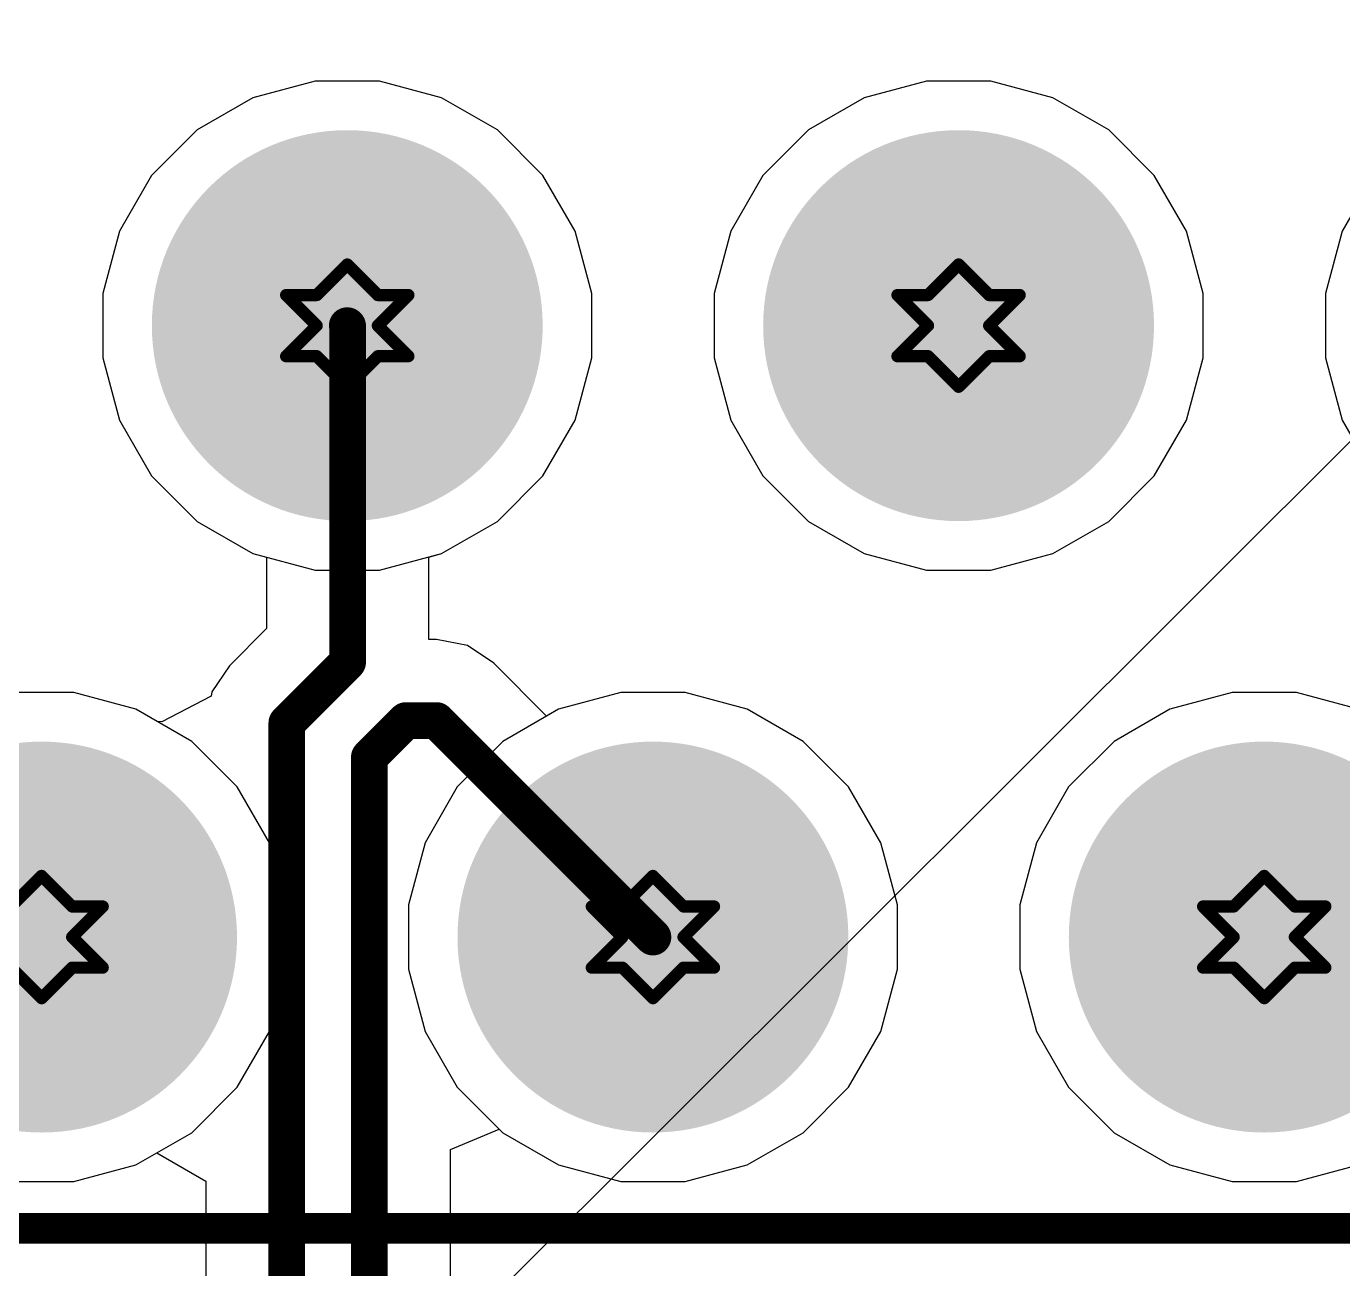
# Model space of a CAD drawing. Header units: inches. Extents: x -11 to 5428, y 0 to 5423.
# Drawn here: x 84.06 to 89.53, y 92.04 to 97.2 of the extents above; entities that cross this region are included whole.
import ezdxf

# ---------------------------------------------------------------- set-up
doc = ezdxf.new("R2010")
doc.units = ezdxf.units.IN
for name, color, linetype in [('Bottom Layer', 5, 'Continuous'), ('Bottom Solder', 6, 'Continuous'), ('Drill Drawing', 1, 'Continuous'), ('GND', 16, 'Continuous'), ('Multi-Layer', 9, 'Continuous'), ('Pad Holes', 156, 'Continuous'), ('PWR', 76, 'Continuous'), ('Top Layer', 1, 'Continuous'), ('Top Overlay', 2, 'Continuous'), ('Top Solder', 216, 'Continuous')]:
    doc.layers.add(name, color=color, linetype=linetype)

# ---------------------------------------------------------------- blocks, each defined once
blk = doc.blocks.new('X14CBIWB1DY1027_210')
at = {"layer": 'Bottom Layer'}
h = blk.add_hatch(color=5, dxfattribs=at)
edge = h.paths.add_edge_path()
edge.add_arc((-10.16, 4.445), 0.762, 0, 360)
h = blk.add_hatch(color=5, dxfattribs=at)
edge = h.paths.add_edge_path()
edge.add_arc((-7.62, 4.445), 0.762, 0, 360)
h = blk.add_hatch(color=5, dxfattribs=at)
edge = h.paths.add_edge_path()
edge.add_arc((-5.08, 4.445), 0.762, 0, 360)
h = blk.add_hatch(color=5, dxfattribs=at)
edge = h.paths.add_edge_path()
edge.add_arc((-8.89, 1.905), 0.762, 0, 360)
h = blk.add_hatch(color=5, dxfattribs=at)
edge = h.paths.add_edge_path()
edge.add_arc((-6.35, 1.905), 0.762, 0, 360)
at = {"layer": 'Bottom Solder'}
h = blk.add_hatch(color=6, dxfattribs=at)
edge = h.paths.add_edge_path()
edge.add_arc((-10.16, 4.445), 0.812, 0, 360)
h = blk.add_hatch(color=6, dxfattribs=at)
edge = h.paths.add_edge_path()
edge.add_arc((-7.62, 4.445), 0.812, 0, 360)
h = blk.add_hatch(color=6, dxfattribs=at)
edge = h.paths.add_edge_path()
edge.add_arc((-5.08, 4.445), 0.812, 0, 360)
h = blk.add_hatch(color=6, dxfattribs=at)
edge = h.paths.add_edge_path()
edge.add_arc((-8.89, 1.905), 0.812, 0, 360)
h = blk.add_hatch(color=6, dxfattribs=at)
edge = h.paths.add_edge_path()
edge.add_arc((-6.35, 1.905), 0.812, 0, 360)
at = {"layer": 'GND'}
h = blk.add_hatch(color=16, dxfattribs=at)
edge = h.paths.add_edge_path()
edge.add_arc((-10.16, 4.445), 0.762, 0, 360)
h = blk.add_hatch(color=16, dxfattribs=at)
edge = h.paths.add_edge_path()
edge.add_arc((-7.62, 4.445), 0.762, 0, 360)
h = blk.add_hatch(color=16, dxfattribs=at)
edge = h.paths.add_edge_path()
edge.add_arc((-5.08, 4.445), 0.762, 0, 360)
h = blk.add_hatch(color=16, dxfattribs=at)
edge = h.paths.add_edge_path()
edge.add_arc((-8.89, 1.905), 0.762, 0, 360)
h = blk.add_hatch(color=16, dxfattribs=at)
edge = h.paths.add_edge_path()
edge.add_arc((-6.35, 1.905), 0.762, 0, 360)
at = {"layer": 'Multi-Layer'}
h = blk.add_hatch(color=9, dxfattribs=at)
edge = h.paths.add_edge_path()
edge.add_arc((-10.16, 4.445), 0.762, 0, 360)
h = blk.add_hatch(color=9, dxfattribs=at)
edge = h.paths.add_edge_path()
edge.add_arc((-7.62, 4.445), 0.762, 0, 360)
h = blk.add_hatch(color=9, dxfattribs=at)
edge = h.paths.add_edge_path()
edge.add_arc((-5.08, 4.445), 0.762, 0, 360)
h = blk.add_hatch(color=9, dxfattribs=at)
edge = h.paths.add_edge_path()
edge.add_arc((-8.89, 1.905), 0.762, 0, 360)
h = blk.add_hatch(color=9, dxfattribs=at)
edge = h.paths.add_edge_path()
edge.add_arc((-6.35, 1.905), 0.762, 0, 360)
at = {"layer": 'Pad Holes'}
h = blk.add_hatch(color=7, dxfattribs=at)
edge = h.paths.add_edge_path()
edge.add_arc((-10.16, 4.445), 0.475, 0, 360)
h = blk.add_hatch(color=7, dxfattribs=at)
edge = h.paths.add_edge_path()
edge.add_arc((-7.62, 4.445), 0.475, 0, 360)
h = blk.add_hatch(color=7, dxfattribs=at)
edge = h.paths.add_edge_path()
edge.add_arc((-5.08, 4.445), 0.475, 0, 360)
h = blk.add_hatch(color=7, dxfattribs=at)
edge = h.paths.add_edge_path()
edge.add_arc((-8.89, 1.905), 0.475, 0, 360)
h = blk.add_hatch(color=7, dxfattribs=at)
edge = h.paths.add_edge_path()
edge.add_arc((-6.35, 1.905), 0.475, 0, 360)
at = {"layer": 'PWR'}
h = blk.add_hatch(color=76, dxfattribs=at)
edge = h.paths.add_edge_path()
edge.add_arc((-10.16, 4.445), 0.762, 0, 360)
h = blk.add_hatch(color=76, dxfattribs=at)
edge = h.paths.add_edge_path()
edge.add_arc((-7.62, 4.445), 0.762, 0, 360)
h = blk.add_hatch(color=76, dxfattribs=at)
edge = h.paths.add_edge_path()
edge.add_arc((-5.08, 4.445), 0.762, 0, 360)
h = blk.add_hatch(color=76, dxfattribs=at)
edge = h.paths.add_edge_path()
edge.add_arc((-8.89, 1.905), 0.762, 0, 360)
h = blk.add_hatch(color=76, dxfattribs=at)
edge = h.paths.add_edge_path()
edge.add_arc((-6.35, 1.905), 0.762, 0, 360)
at = {"layer": 'Top Layer'}
h = blk.add_hatch(color=1, dxfattribs=at)
edge = h.paths.add_edge_path()
edge.add_arc((-10.16, 4.445), 0.762, 0, 360)
h = blk.add_hatch(color=1, dxfattribs=at)
edge = h.paths.add_edge_path()
edge.add_arc((-7.62, 4.445), 0.762, 0, 360)
h = blk.add_hatch(color=1, dxfattribs=at)
edge = h.paths.add_edge_path()
edge.add_arc((-5.08, 4.445), 0.762, 0, 360)
h = blk.add_hatch(color=1, dxfattribs=at)
edge = h.paths.add_edge_path()
edge.add_arc((-8.89, 1.905), 0.762, 0, 360)
h = blk.add_hatch(color=1, dxfattribs=at)
edge = h.paths.add_edge_path()
edge.add_arc((-6.35, 1.905), 0.762, 0, 360)
at = {"layer": 'Top Solder'}
h = blk.add_hatch(color=216, dxfattribs=at)
edge = h.paths.add_edge_path()
edge.add_arc((-10.16, 4.445), 0.812, 0, 360)
h = blk.add_hatch(color=216, dxfattribs=at)
edge = h.paths.add_edge_path()
edge.add_arc((-7.62, 4.445), 0.812, 0, 360)
h = blk.add_hatch(color=216, dxfattribs=at)
edge = h.paths.add_edge_path()
edge.add_arc((-5.08, 4.445), 0.812, 0, 360)
h = blk.add_hatch(color=216, dxfattribs=at)
edge = h.paths.add_edge_path()
edge.add_arc((-8.89, 1.905), 0.812, 0, 360)
h = blk.add_hatch(color=216, dxfattribs=at)
edge = h.paths.add_edge_path()
edge.add_arc((-6.35, 1.905), 0.812, 0, 360)
at = {"layer": 'Top Overlay'}
blk.add_lwpolyline([(29.25, 5.655, 0.127, 0.127, 0), (-29.25, 5.655, 0.127, 0.127, 0)], format="xyseb", dxfattribs=at)

msp = doc.modelspace()

# ---------------------------------------------------------------- linework, layer by layer
at = {"layer": 'Bottom Layer'}
for p, q in [((85.2614, 96.9753), (85.003, 96.906)), ((85.5289, 96.9753), (85.2614, 96.9753)), ((85.7873, 96.906), (85.5289, 96.9753)), ((87.8014, 96.9753), (87.543, 96.906)), ((88.0689, 96.9753), (87.8014, 96.9753)), ((88.3273, 96.906), (88.0689, 96.9753)), ((85.003, 96.906), (84.7713, 96.7723)), ((86.019, 96.7723), (85.7873, 96.906)), ((87.543, 96.906), (87.3113, 96.7723)), ((88.559, 96.7723), (88.3273, 96.906)), ((84.7713, 96.7723), (84.5821, 96.5831)), ((86.2081, 96.5831), (86.019, 96.7723)), ((87.3113, 96.7723), (87.1221, 96.5831)), ((88.7481, 96.5831), (88.559, 96.7723)), ((84.5821, 96.5831), (84.4484, 96.3514)), ((86.3419, 96.3514), (86.2081, 96.5831)), ((87.1221, 96.5831), (86.9884, 96.3514)), ((88.8819, 96.3514), (88.7481, 96.5831)), ((89.6621, 96.5831), (89.5284, 96.3514)), ((84.4484, 96.3514), (84.3791, 96.093)), ((86.4111, 96.093), (86.3419, 96.3514)), ((86.9884, 96.3514), (86.9191, 96.093)), ((88.9511, 96.093), (88.8819, 96.3514)), ((89.5284, 96.3514), (89.4591, 96.093)), ((84.3791, 96.093), (84.3791, 95.8255)), ((86.4111, 95.8255), (86.4111, 96.093)), ((86.9191, 96.093), (86.9191, 95.8255)), ((88.9511, 95.8255), (88.9511, 96.093)), ((89.4591, 96.093), (89.4591, 95.8255)), ((84.3791, 95.8255), (84.4484, 95.5671)), ((86.3419, 95.5671), (86.4111, 95.8255)), ((86.9191, 95.8255), (86.9884, 95.5671)), ((88.8819, 95.5671), (88.9511, 95.8255)), ((89.4591, 95.8255), (89.5284, 95.5671)), ((84.4484, 95.5671), (84.5821, 95.3354)), ((86.2081, 95.3354), (86.3419, 95.5671)), ((86.9884, 95.5671), (87.1221, 95.3354)), ((88.7481, 95.3354), (88.8819, 95.5671)), ((89.5284, 95.5671), (89.6621, 95.3354)), ((84.5821, 95.3354), (84.7713, 95.1463)), ((86.019, 95.1463), (86.2081, 95.3354)), ((87.1221, 95.3354), (87.3113, 95.1463)), ((88.559, 95.1463), (88.7481, 95.3354)), ((84.7713, 95.1463), (85.003, 95.0125)), ((85.7873, 95.0125), (86.019, 95.1463)), ((87.3113, 95.1463), (87.543, 95.0125)), ((88.3273, 95.0125), (88.559, 95.1463)), ((85.003, 95.0125), (85.2614, 94.9433)), ((85.5289, 94.9433), (85.7873, 95.0125)), ((87.543, 95.0125), (87.8014, 94.9433)), ((88.0689, 94.9433), (88.3273, 95.0125)), ((85.2614, 94.9433), (85.5289, 94.9433)), ((87.8014, 94.9433), (88.0689, 94.9433)), ((84.2589, 94.4353), (83.9914, 94.4353)), ((84.5173, 94.366), (84.2589, 94.4353)), ((86.5314, 94.4353), (86.273, 94.366)), ((86.7989, 94.4353), (86.5314, 94.4353)), ((87.0573, 94.366), (86.7989, 94.4353)), ((89.0714, 94.4353), (88.813, 94.366)), ((89.3389, 94.4353), (89.0714, 94.4353)), ((89.5973, 94.366), (89.3389, 94.4353)), ((84.749, 94.2323), (84.5173, 94.366)), ((86.273, 94.366), (86.0413, 94.2323)), ((87.289, 94.2323), (87.0573, 94.366)), ((88.813, 94.366), (88.5813, 94.2323)), ((84.9381, 94.0431), (84.749, 94.2323)), ((86.0413, 94.2323), (85.8521, 94.0431)), ((87.4781, 94.0431), (87.289, 94.2323)), ((88.5813, 94.2323), (88.3921, 94.0431)), ((85.0719, 93.8114), (84.9381, 94.0431)), ((85.8521, 94.0431), (85.7184, 93.8114)), ((87.6119, 93.8114), (87.4781, 94.0431)), ((88.3921, 94.0431), (88.2584, 93.8114)), ((85.1411, 93.553), (85.0719, 93.8114)), ((85.7184, 93.8114), (85.6491, 93.553)), ((87.6811, 93.553), (87.6119, 93.8114)), ((88.2584, 93.8114), (88.1891, 93.553)), ((85.1411, 93.2855), (85.1411, 93.553)), ((85.6491, 93.553), (85.6491, 93.2855)), ((87.6811, 93.2855), (87.6811, 93.553)), ((88.1891, 93.553), (88.1891, 93.2855)), ((85.0719, 93.0271), (85.1411, 93.2855)), ((85.6491, 93.2855), (85.7184, 93.0271)), ((87.6119, 93.0271), (87.6811, 93.2855)), ((88.1891, 93.2855), (88.2584, 93.0271)), ((84.9381, 92.7954), (85.0719, 93.0271)), ((85.7184, 93.0271), (85.8521, 92.7954)), ((87.4781, 92.7954), (87.6119, 93.0271)), ((88.2584, 93.0271), (88.3921, 92.7954)), ((84.749, 92.6063), (84.9381, 92.7954)), ((85.8521, 92.7954), (86.0413, 92.6063)), ((87.289, 92.6063), (87.4781, 92.7954)), ((88.3921, 92.7954), (88.5813, 92.6063)), ((84.5173, 92.4725), (84.749, 92.6063)), ((86.0413, 92.6063), (86.273, 92.4725)), ((87.0573, 92.4725), (87.289, 92.6063)), ((88.5813, 92.6063), (88.813, 92.4725)), ((84.2589, 92.4033), (84.5173, 92.4725)), ((86.273, 92.4725), (86.5314, 92.4033)), ((86.7989, 92.4033), (87.0573, 92.4725)), ((88.813, 92.4725), (89.0714, 92.4033)), ((89.3389, 92.4033), (89.5973, 92.4725)), ((83.9914, 92.4033), (84.2589, 92.4033)), ((86.5314, 92.4033), (86.7989, 92.4033)), ((89.0714, 92.4033), (89.3389, 92.4033))]:
    msp.add_line(p, q, dxfattribs=at)
at = {"layer": 'Bottom Solder'}
msp.add_line((6.2448, 12.3193), (5427.5575, 5423.3665), dxfattribs=at)
at = {"layer": 'Drill Drawing'}
for points in [[(85.2681, 96.0863, 0.0508, 0.0508, 0), (85.3951, 96.2133, 0.0508, 0.0508, 0)], [(85.3951, 96.2133, 0.0508, 0.0508, 0), (85.5221, 96.0863, 0.0508, 0.0508, 0)], [(87.8081, 96.0863, 0.0508, 0.0508, 0), (87.9351, 96.2133, 0.0508, 0.0508, 0)], [(87.9351, 96.2133, 0.0508, 0.0508, 0), (88.0621, 96.0863, 0.0508, 0.0508, 0)], [(85.1411, 96.0863, 0.0508, 0.0508, 0), (85.2681, 95.9593, 0.0508, 0.0508, 0)], [(85.1411, 96.0863, 0.0508, 0.0508, 0), (85.2681, 96.0863, 0.0508, 0.0508, 0)], [(85.5221, 96.0863, 0.0508, 0.0508, 0), (85.6491, 96.0863, 0.0508, 0.0508, 0)], [(85.5221, 95.9593, 0.0508, 0.0508, 0), (85.6491, 96.0863, 0.0508, 0.0508, 0)], [(87.6811, 96.0863, 0.0508, 0.0508, 0), (87.8081, 95.9593, 0.0508, 0.0508, 0)], [(87.6811, 96.0863, 0.0508, 0.0508, 0), (87.8081, 96.0863, 0.0508, 0.0508, 0)], [(88.0621, 96.0863, 0.0508, 0.0508, 0), (88.1891, 96.0863, 0.0508, 0.0508, 0)], [(88.0621, 95.9593, 0.0508, 0.0508, 0), (88.1891, 96.0863, 0.0508, 0.0508, 0)], [(85.1411, 95.8323, 0.0508, 0.0508, 0), (85.2681, 95.9593, 0.0508, 0.0508, 0)], [(85.5221, 95.9593, 0.0508, 0.0508, 0), (85.6491, 95.8323, 0.0508, 0.0508, 0)], [(87.6811, 95.8323, 0.0508, 0.0508, 0), (87.8081, 95.9593, 0.0508, 0.0508, 0)], [(88.0621, 95.9593, 0.0508, 0.0508, 0), (88.1891, 95.8323, 0.0508, 0.0508, 0)], [(85.1411, 95.8323, 0.0508, 0.0508, 0), (85.2681, 95.8323, 0.0508, 0.0508, 0)], [(85.2681, 95.8323, 0.0508, 0.0508, 0), (85.3951, 95.7053, 0.0508, 0.0508, 0)], [(85.3951, 95.7053, 0.0508, 0.0508, 0), (85.5221, 95.8323, 0.0508, 0.0508, 0)], [(85.5221, 95.8323, 0.0508, 0.0508, 0), (85.6491, 95.8323, 0.0508, 0.0508, 0)], [(87.6811, 95.8323, 0.0508, 0.0508, 0), (87.8081, 95.8323, 0.0508, 0.0508, 0)], [(87.8081, 95.8323, 0.0508, 0.0508, 0), (87.9351, 95.7053, 0.0508, 0.0508, 0)], [(87.9351, 95.7053, 0.0508, 0.0508, 0), (88.0621, 95.8323, 0.0508, 0.0508, 0)], [(88.0621, 95.8323, 0.0508, 0.0508, 0), (88.1891, 95.8323, 0.0508, 0.0508, 0)], [(83.9981, 93.5463, 0.0508, 0.0508, 0), (84.1251, 93.6733, 0.0508, 0.0508, 0)], [(84.1251, 93.6733, 0.0508, 0.0508, 0), (84.2521, 93.5463, 0.0508, 0.0508, 0)], [(86.5381, 93.5463, 0.0508, 0.0508, 0), (86.6651, 93.6733, 0.0508, 0.0508, 0)], [(86.6651, 93.6733, 0.0508, 0.0508, 0), (86.7921, 93.5463, 0.0508, 0.0508, 0)], [(89.0781, 93.5463, 0.0508, 0.0508, 0), (89.2051, 93.6733, 0.0508, 0.0508, 0)], [(89.2051, 93.6733, 0.0508, 0.0508, 0), (89.3321, 93.5463, 0.0508, 0.0508, 0)], [(84.2521, 93.5463, 0.0508, 0.0508, 0), (84.3791, 93.5463, 0.0508, 0.0508, 0)], [(84.2521, 93.4193, 0.0508, 0.0508, 0), (84.3791, 93.5463, 0.0508, 0.0508, 0)], [(86.4111, 93.5463, 0.0508, 0.0508, 0), (86.5381, 93.4193, 0.0508, 0.0508, 0)], [(86.4111, 93.5463, 0.0508, 0.0508, 0), (86.5381, 93.5463, 0.0508, 0.0508, 0)], [(86.7921, 93.5463, 0.0508, 0.0508, 0), (86.9191, 93.5463, 0.0508, 0.0508, 0)], [(86.7921, 93.4193, 0.0508, 0.0508, 0), (86.9191, 93.5463, 0.0508, 0.0508, 0)], [(88.9511, 93.5463, 0.0508, 0.0508, 0), (89.0781, 93.4193, 0.0508, 0.0508, 0)], [(88.9511, 93.5463, 0.0508, 0.0508, 0), (89.0781, 93.5463, 0.0508, 0.0508, 0)], [(89.3321, 93.5463, 0.0508, 0.0508, 0), (89.4591, 93.5463, 0.0508, 0.0508, 0)], [(89.3321, 93.4193, 0.0508, 0.0508, 0), (89.4591, 93.5463, 0.0508, 0.0508, 0)], [(84.2521, 93.4193, 0.0508, 0.0508, 0), (84.3791, 93.2923, 0.0508, 0.0508, 0)], [(86.4111, 93.2923, 0.0508, 0.0508, 0), (86.5381, 93.4193, 0.0508, 0.0508, 0)], [(86.7921, 93.4193, 0.0508, 0.0508, 0), (86.9191, 93.2923, 0.0508, 0.0508, 0)], [(88.9511, 93.2923, 0.0508, 0.0508, 0), (89.0781, 93.4193, 0.0508, 0.0508, 0)], [(89.3321, 93.4193, 0.0508, 0.0508, 0), (89.4591, 93.2923, 0.0508, 0.0508, 0)], [(83.9981, 93.2923, 0.0508, 0.0508, 0), (84.1251, 93.1653, 0.0508, 0.0508, 0)], [(84.1251, 93.1653, 0.0508, 0.0508, 0), (84.2521, 93.2923, 0.0508, 0.0508, 0)], [(84.2521, 93.2923, 0.0508, 0.0508, 0), (84.3791, 93.2923, 0.0508, 0.0508, 0)], [(86.4111, 93.2923, 0.0508, 0.0508, 0), (86.5381, 93.2923, 0.0508, 0.0508, 0)], [(86.5381, 93.2923, 0.0508, 0.0508, 0), (86.6651, 93.1653, 0.0508, 0.0508, 0)], [(86.6651, 93.1653, 0.0508, 0.0508, 0), (86.7921, 93.2923, 0.0508, 0.0508, 0)], [(86.7921, 93.2923, 0.0508, 0.0508, 0), (86.9191, 93.2923, 0.0508, 0.0508, 0)], [(88.9511, 93.2923, 0.0508, 0.0508, 0), (89.0781, 93.2923, 0.0508, 0.0508, 0)], [(89.0781, 93.2923, 0.0508, 0.0508, 0), (89.2051, 93.1653, 0.0508, 0.0508, 0)], [(89.2051, 93.1653, 0.0508, 0.0508, 0), (89.3321, 93.2923, 0.0508, 0.0508, 0)], [(89.3321, 93.2923, 0.0508, 0.0508, 0), (89.4591, 93.2923, 0.0508, 0.0508, 0)]]:
    msp.add_lwpolyline(points, format="xyseb", dxfattribs=at)
for points in [[(85.3824, 96.2133, 0.0254, 0.0254, 1), (85.4078, 96.2133, 0.0254, 0.0254, 1)], [(85.3824, 96.2133, 0.0254, 0.0254, 1), (85.4078, 96.2133, 0.0254, 0.0254, 1)], [(87.9224, 96.2133, 0.0254, 0.0254, 1), (87.9478, 96.2133, 0.0254, 0.0254, 1)], [(87.9224, 96.2133, 0.0254, 0.0254, 1), (87.9478, 96.2133, 0.0254, 0.0254, 1)], [(85.1284, 96.0863, 0.0254, 0.0254, 1), (85.1538, 96.0863, 0.0254, 0.0254, 1)], [(85.1284, 96.0863, 0.0254, 0.0254, 1), (85.1538, 96.0863, 0.0254, 0.0254, 1)], [(85.2554, 96.0863, 0.0254, 0.0254, 1), (85.2808, 96.0863, 0.0254, 0.0254, 1)], [(85.2554, 96.0863, 0.0254, 0.0254, 1), (85.2808, 96.0863, 0.0254, 0.0254, 1)], [(85.5094, 96.0863, 0.0254, 0.0254, 1), (85.5348, 96.0863, 0.0254, 0.0254, 1)], [(85.5094, 96.0863, 0.0254, 0.0254, 1), (85.5348, 96.0863, 0.0254, 0.0254, 1)], [(85.6364, 96.0863, 0.0254, 0.0254, 1), (85.6618, 96.0863, 0.0254, 0.0254, 1)], [(85.6364, 96.0863, 0.0254, 0.0254, 1), (85.6618, 96.0863, 0.0254, 0.0254, 1)], [(87.6684, 96.0863, 0.0254, 0.0254, 1), (87.6938, 96.0863, 0.0254, 0.0254, 1)], [(87.6684, 96.0863, 0.0254, 0.0254, 1), (87.6938, 96.0863, 0.0254, 0.0254, 1)], [(87.7954, 96.0863, 0.0254, 0.0254, 1), (87.8208, 96.0863, 0.0254, 0.0254, 1)], [(87.7954, 96.0863, 0.0254, 0.0254, 1), (87.8208, 96.0863, 0.0254, 0.0254, 1)], [(88.0494, 96.0863, 0.0254, 0.0254, 1), (88.0748, 96.0863, 0.0254, 0.0254, 1)], [(88.0494, 96.0863, 0.0254, 0.0254, 1), (88.0748, 96.0863, 0.0254, 0.0254, 1)], [(88.1764, 96.0863, 0.0254, 0.0254, 1), (88.2018, 96.0863, 0.0254, 0.0254, 1)], [(88.1764, 96.0863, 0.0254, 0.0254, 1), (88.2018, 96.0863, 0.0254, 0.0254, 1)], [(85.2554, 95.9593, 0.0254, 0.0254, 1), (85.2808, 95.9593, 0.0254, 0.0254, 1)], [(85.2554, 95.9593, 0.0254, 0.0254, 1), (85.2808, 95.9593, 0.0254, 0.0254, 1)], [(85.5094, 95.9593, 0.0254, 0.0254, 1), (85.5348, 95.9593, 0.0254, 0.0254, 1)], [(85.5094, 95.9593, 0.0254, 0.0254, 1), (85.5348, 95.9593, 0.0254, 0.0254, 1)], [(87.7954, 95.9593, 0.0254, 0.0254, 1), (87.8208, 95.9593, 0.0254, 0.0254, 1)], [(87.7954, 95.9593, 0.0254, 0.0254, 1), (87.8208, 95.9593, 0.0254, 0.0254, 1)], [(88.0494, 95.9593, 0.0254, 0.0254, 1), (88.0748, 95.9593, 0.0254, 0.0254, 1)], [(88.0494, 95.9593, 0.0254, 0.0254, 1), (88.0748, 95.9593, 0.0254, 0.0254, 1)], [(85.1284, 95.8323, 0.0254, 0.0254, 1), (85.1538, 95.8323, 0.0254, 0.0254, 1)], [(85.1284, 95.8323, 0.0254, 0.0254, 1), (85.1538, 95.8323, 0.0254, 0.0254, 1)], [(85.2554, 95.8323, 0.0254, 0.0254, 1), (85.2808, 95.8323, 0.0254, 0.0254, 1)], [(85.2554, 95.8323, 0.0254, 0.0254, 1), (85.2808, 95.8323, 0.0254, 0.0254, 1)], [(85.5094, 95.8323, 0.0254, 0.0254, 1), (85.5348, 95.8323, 0.0254, 0.0254, 1)], [(85.5094, 95.8323, 0.0254, 0.0254, 1), (85.5348, 95.8323, 0.0254, 0.0254, 1)], [(85.6364, 95.8323, 0.0254, 0.0254, 1), (85.6618, 95.8323, 0.0254, 0.0254, 1)], [(85.6364, 95.8323, 0.0254, 0.0254, 1), (85.6618, 95.8323, 0.0254, 0.0254, 1)], [(87.6684, 95.8323, 0.0254, 0.0254, 1), (87.6938, 95.8323, 0.0254, 0.0254, 1)], [(87.6684, 95.8323, 0.0254, 0.0254, 1), (87.6938, 95.8323, 0.0254, 0.0254, 1)], [(87.7954, 95.8323, 0.0254, 0.0254, 1), (87.8208, 95.8323, 0.0254, 0.0254, 1)], [(87.7954, 95.8323, 0.0254, 0.0254, 1), (87.8208, 95.8323, 0.0254, 0.0254, 1)], [(88.0494, 95.8323, 0.0254, 0.0254, 1), (88.0748, 95.8323, 0.0254, 0.0254, 1)], [(88.0494, 95.8323, 0.0254, 0.0254, 1), (88.0748, 95.8323, 0.0254, 0.0254, 1)], [(88.1764, 95.8323, 0.0254, 0.0254, 1), (88.2018, 95.8323, 0.0254, 0.0254, 1)], [(88.1764, 95.8323, 0.0254, 0.0254, 1), (88.2018, 95.8323, 0.0254, 0.0254, 1)], [(85.3824, 95.7053, 0.0254, 0.0254, 1), (85.4078, 95.7053, 0.0254, 0.0254, 1)], [(85.3824, 95.7053, 0.0254, 0.0254, 1), (85.4078, 95.7053, 0.0254, 0.0254, 1)], [(87.9224, 95.7053, 0.0254, 0.0254, 1), (87.9478, 95.7053, 0.0254, 0.0254, 1)], [(87.9224, 95.7053, 0.0254, 0.0254, 1), (87.9478, 95.7053, 0.0254, 0.0254, 1)], [(84.1124, 93.6733, 0.0254, 0.0254, 1), (84.1378, 93.6733, 0.0254, 0.0254, 1)], [(84.1124, 93.6733, 0.0254, 0.0254, 1), (84.1378, 93.6733, 0.0254, 0.0254, 1)], [(86.6524, 93.6733, 0.0254, 0.0254, 1), (86.6778, 93.6733, 0.0254, 0.0254, 1)], [(86.6524, 93.6733, 0.0254, 0.0254, 1), (86.6778, 93.6733, 0.0254, 0.0254, 1)], [(89.1924, 93.6733, 0.0254, 0.0254, 1), (89.2178, 93.6733, 0.0254, 0.0254, 1)], [(89.1924, 93.6733, 0.0254, 0.0254, 1), (89.2178, 93.6733, 0.0254, 0.0254, 1)], [(84.2394, 93.5463, 0.0254, 0.0254, 1), (84.2648, 93.5463, 0.0254, 0.0254, 1)], [(84.2394, 93.5463, 0.0254, 0.0254, 1), (84.2648, 93.5463, 0.0254, 0.0254, 1)], [(84.3664, 93.5463, 0.0254, 0.0254, 1), (84.3918, 93.5463, 0.0254, 0.0254, 1)], [(84.3664, 93.5463, 0.0254, 0.0254, 1), (84.3918, 93.5463, 0.0254, 0.0254, 1)], [(86.3984, 93.5463, 0.0254, 0.0254, 1), (86.4238, 93.5463, 0.0254, 0.0254, 1)], [(86.3984, 93.5463, 0.0254, 0.0254, 1), (86.4238, 93.5463, 0.0254, 0.0254, 1)], [(86.5254, 93.5463, 0.0254, 0.0254, 1), (86.5508, 93.5463, 0.0254, 0.0254, 1)], [(86.5254, 93.5463, 0.0254, 0.0254, 1), (86.5508, 93.5463, 0.0254, 0.0254, 1)], [(86.7794, 93.5463, 0.0254, 0.0254, 1), (86.8048, 93.5463, 0.0254, 0.0254, 1)], [(86.7794, 93.5463, 0.0254, 0.0254, 1), (86.8048, 93.5463, 0.0254, 0.0254, 1)], [(86.9064, 93.5463, 0.0254, 0.0254, 1), (86.9318, 93.5463, 0.0254, 0.0254, 1)], [(86.9064, 93.5463, 0.0254, 0.0254, 1), (86.9318, 93.5463, 0.0254, 0.0254, 1)], [(88.9384, 93.5463, 0.0254, 0.0254, 1), (88.9638, 93.5463, 0.0254, 0.0254, 1)], [(88.9384, 93.5463, 0.0254, 0.0254, 1), (88.9638, 93.5463, 0.0254, 0.0254, 1)], [(89.0654, 93.5463, 0.0254, 0.0254, 1), (89.0908, 93.5463, 0.0254, 0.0254, 1)], [(89.0654, 93.5463, 0.0254, 0.0254, 1), (89.0908, 93.5463, 0.0254, 0.0254, 1)], [(89.3194, 93.5463, 0.0254, 0.0254, 1), (89.3448, 93.5463, 0.0254, 0.0254, 1)], [(89.3194, 93.5463, 0.0254, 0.0254, 1), (89.3448, 93.5463, 0.0254, 0.0254, 1)], [(89.4464, 93.5463, 0.0254, 0.0254, 1), (89.4718, 93.5463, 0.0254, 0.0254, 1)], [(89.4464, 93.5463, 0.0254, 0.0254, 1), (89.4718, 93.5463, 0.0254, 0.0254, 1)], [(84.2394, 93.4193, 0.0254, 0.0254, 1), (84.2648, 93.4193, 0.0254, 0.0254, 1)], [(84.2394, 93.4193, 0.0254, 0.0254, 1), (84.2648, 93.4193, 0.0254, 0.0254, 1)], [(86.5254, 93.4193, 0.0254, 0.0254, 1), (86.5508, 93.4193, 0.0254, 0.0254, 1)], [(86.5254, 93.4193, 0.0254, 0.0254, 1), (86.5508, 93.4193, 0.0254, 0.0254, 1)], [(86.7794, 93.4193, 0.0254, 0.0254, 1), (86.8048, 93.4193, 0.0254, 0.0254, 1)], [(86.7794, 93.4193, 0.0254, 0.0254, 1), (86.8048, 93.4193, 0.0254, 0.0254, 1)], [(89.0654, 93.4193, 0.0254, 0.0254, 1), (89.0908, 93.4193, 0.0254, 0.0254, 1)], [(89.0654, 93.4193, 0.0254, 0.0254, 1), (89.0908, 93.4193, 0.0254, 0.0254, 1)], [(89.3194, 93.4193, 0.0254, 0.0254, 1), (89.3448, 93.4193, 0.0254, 0.0254, 1)], [(89.3194, 93.4193, 0.0254, 0.0254, 1), (89.3448, 93.4193, 0.0254, 0.0254, 1)], [(84.2394, 93.2923, 0.0254, 0.0254, 1), (84.2648, 93.2923, 0.0254, 0.0254, 1)], [(84.2394, 93.2923, 0.0254, 0.0254, 1), (84.2648, 93.2923, 0.0254, 0.0254, 1)], [(84.3664, 93.2923, 0.0254, 0.0254, 1), (84.3918, 93.2923, 0.0254, 0.0254, 1)], [(84.3664, 93.2923, 0.0254, 0.0254, 1), (84.3918, 93.2923, 0.0254, 0.0254, 1)], [(86.3984, 93.2923, 0.0254, 0.0254, 1), (86.4238, 93.2923, 0.0254, 0.0254, 1)], [(86.3984, 93.2923, 0.0254, 0.0254, 1), (86.4238, 93.2923, 0.0254, 0.0254, 1)], [(86.5254, 93.2923, 0.0254, 0.0254, 1), (86.5508, 93.2923, 0.0254, 0.0254, 1)], [(86.5254, 93.2923, 0.0254, 0.0254, 1), (86.5508, 93.2923, 0.0254, 0.0254, 1)], [(86.7794, 93.2923, 0.0254, 0.0254, 1), (86.8048, 93.2923, 0.0254, 0.0254, 1)], [(86.7794, 93.2923, 0.0254, 0.0254, 1), (86.8048, 93.2923, 0.0254, 0.0254, 1)], [(86.9064, 93.2923, 0.0254, 0.0254, 1), (86.9318, 93.2923, 0.0254, 0.0254, 1)], [(86.9064, 93.2923, 0.0254, 0.0254, 1), (86.9318, 93.2923, 0.0254, 0.0254, 1)], [(88.9384, 93.2923, 0.0254, 0.0254, 1), (88.9638, 93.2923, 0.0254, 0.0254, 1)], [(88.9384, 93.2923, 0.0254, 0.0254, 1), (88.9638, 93.2923, 0.0254, 0.0254, 1)], [(89.0654, 93.2923, 0.0254, 0.0254, 1), (89.0908, 93.2923, 0.0254, 0.0254, 1)], [(89.0654, 93.2923, 0.0254, 0.0254, 1), (89.0908, 93.2923, 0.0254, 0.0254, 1)], [(89.3194, 93.2923, 0.0254, 0.0254, 1), (89.3448, 93.2923, 0.0254, 0.0254, 1)], [(89.3194, 93.2923, 0.0254, 0.0254, 1), (89.3448, 93.2923, 0.0254, 0.0254, 1)], [(89.4464, 93.2923, 0.0254, 0.0254, 1), (89.4718, 93.2923, 0.0254, 0.0254, 1)], [(89.4464, 93.2923, 0.0254, 0.0254, 1), (89.4718, 93.2923, 0.0254, 0.0254, 1)], [(84.1124, 93.1653, 0.0254, 0.0254, 1), (84.1378, 93.1653, 0.0254, 0.0254, 1)], [(84.1124, 93.1653, 0.0254, 0.0254, 1), (84.1378, 93.1653, 0.0254, 0.0254, 1)], [(86.6524, 93.1653, 0.0254, 0.0254, 1), (86.6778, 93.1653, 0.0254, 0.0254, 1)], [(86.6524, 93.1653, 0.0254, 0.0254, 1), (86.6778, 93.1653, 0.0254, 0.0254, 1)], [(89.1924, 93.1653, 0.0254, 0.0254, 1), (89.2178, 93.1653, 0.0254, 0.0254, 1)], [(89.1924, 93.1653, 0.0254, 0.0254, 1), (89.2178, 93.1653, 0.0254, 0.0254, 1)]]:
    msp.add_lwpolyline(points, format="xyseb", close=True, dxfattribs=at)
at = {"layer": 'GND'}
for p, q in [((85.2614, 96.9753), (85.003, 96.906)), ((85.5289, 96.9753), (85.2614, 96.9753)), ((85.7873, 96.906), (85.5289, 96.9753)), ((87.8014, 96.9753), (87.543, 96.906)), ((88.0689, 96.9753), (87.8014, 96.9753)), ((88.3273, 96.906), (88.0689, 96.9753)), ((85.003, 96.906), (84.7713, 96.7723)), ((86.019, 96.7723), (85.7873, 96.906)), ((87.543, 96.906), (87.3113, 96.7723)), ((88.559, 96.7723), (88.3273, 96.906)), ((84.7713, 96.7723), (84.5821, 96.5831)), ((86.2081, 96.5831), (86.019, 96.7723)), ((87.3113, 96.7723), (87.1221, 96.5831)), ((88.7481, 96.5831), (88.559, 96.7723)), ((84.5821, 96.5831), (84.4484, 96.3514)), ((86.3419, 96.3514), (86.2081, 96.5831)), ((87.1221, 96.5831), (86.9884, 96.3514)), ((88.8819, 96.3514), (88.7481, 96.5831)), ((89.6621, 96.5831), (89.5284, 96.3514)), ((84.4484, 96.3514), (84.3791, 96.093)), ((86.4111, 96.093), (86.3419, 96.3514)), ((86.9884, 96.3514), (86.9191, 96.093)), ((88.9511, 96.093), (88.8819, 96.3514)), ((89.5284, 96.3514), (89.4591, 96.093)), ((84.3791, 96.093), (84.3791, 95.8255)), ((86.4111, 95.8255), (86.4111, 96.093)), ((86.9191, 96.093), (86.9191, 95.8255)), ((88.9511, 95.8255), (88.9511, 96.093)), ((89.4591, 96.093), (89.4591, 95.8255)), ((84.3791, 95.8255), (84.4484, 95.5671)), ((86.3419, 95.5671), (86.4111, 95.8255)), ((86.9191, 95.8255), (86.9884, 95.5671)), ((88.8819, 95.5671), (88.9511, 95.8255)), ((89.4591, 95.8255), (89.5284, 95.5671)), ((84.4484, 95.5671), (84.5821, 95.3354)), ((86.2081, 95.3354), (86.3419, 95.5671)), ((86.9884, 95.5671), (87.1221, 95.3354)), ((88.7481, 95.3354), (88.8819, 95.5671)), ((89.5284, 95.5671), (89.6621, 95.3354)), ((84.5821, 95.3354), (84.7713, 95.1463)), ((86.019, 95.1463), (86.2081, 95.3354)), ((87.1221, 95.3354), (87.3113, 95.1463)), ((88.559, 95.1463), (88.7481, 95.3354)), ((84.7713, 95.1463), (85.003, 95.0125)), ((85.7873, 95.0125), (86.019, 95.1463)), ((87.3113, 95.1463), (87.543, 95.0125)), ((88.3273, 95.0125), (88.559, 95.1463)), ((85.003, 95.0125), (85.2614, 94.9433)), ((85.5289, 94.9433), (85.7873, 95.0125)), ((87.543, 95.0125), (87.8014, 94.9433)), ((88.0689, 94.9433), (88.3273, 95.0125)), ((85.2614, 94.9433), (85.5289, 94.9433)), ((87.8014, 94.9433), (88.0689, 94.9433)), ((84.2589, 94.4353), (83.9914, 94.4353)), ((84.5173, 94.366), (84.2589, 94.4353)), ((86.5314, 94.4353), (86.273, 94.366)), ((86.7989, 94.4353), (86.5314, 94.4353)), ((87.0573, 94.366), (86.7989, 94.4353)), ((89.0714, 94.4353), (88.813, 94.366)), ((89.3389, 94.4353), (89.0714, 94.4353)), ((89.5973, 94.366), (89.3389, 94.4353)), ((84.749, 94.2323), (84.5173, 94.366)), ((86.273, 94.366), (86.0413, 94.2323)), ((87.289, 94.2323), (87.0573, 94.366)), ((88.813, 94.366), (88.5813, 94.2323)), ((84.9381, 94.0431), (84.749, 94.2323)), ((86.0413, 94.2323), (85.8521, 94.0431)), ((87.4781, 94.0431), (87.289, 94.2323)), ((88.5813, 94.2323), (88.3921, 94.0431)), ((85.0719, 93.8114), (84.9381, 94.0431)), ((85.8521, 94.0431), (85.7184, 93.8114)), ((87.6119, 93.8114), (87.4781, 94.0431)), ((88.3921, 94.0431), (88.2584, 93.8114)), ((85.1411, 93.553), (85.0719, 93.8114)), ((85.7184, 93.8114), (85.6491, 93.553)), ((87.6811, 93.553), (87.6119, 93.8114)), ((88.2584, 93.8114), (88.1891, 93.553)), ((85.1411, 93.2855), (85.1411, 93.553)), ((85.6491, 93.553), (85.6491, 93.2855)), ((87.6811, 93.2855), (87.6811, 93.553)), ((88.1891, 93.553), (88.1891, 93.2855)), ((85.0719, 93.0271), (85.1411, 93.2855)), ((85.6491, 93.2855), (85.7184, 93.0271)), ((87.6119, 93.0271), (87.6811, 93.2855)), ((88.1891, 93.2855), (88.2584, 93.0271)), ((84.9381, 92.7954), (85.0719, 93.0271)), ((85.7184, 93.0271), (85.8521, 92.7954)), ((87.4781, 92.7954), (87.6119, 93.0271)), ((88.2584, 93.0271), (88.3921, 92.7954)), ((84.749, 92.6063), (84.9381, 92.7954)), ((85.8521, 92.7954), (86.0413, 92.6063)), ((87.289, 92.6063), (87.4781, 92.7954)), ((88.3921, 92.7954), (88.5813, 92.6063)), ((84.5173, 92.4725), (84.749, 92.6063)), ((86.0413, 92.6063), (86.273, 92.4725)), ((87.0573, 92.4725), (87.289, 92.6063)), ((88.5813, 92.6063), (88.813, 92.4725)), ((84.2589, 92.4033), (84.5173, 92.4725)), ((86.273, 92.4725), (86.5314, 92.4033)), ((86.7989, 92.4033), (87.0573, 92.4725)), ((88.813, 92.4725), (89.0714, 92.4033)), ((89.3389, 92.4033), (89.5973, 92.4725)), ((83.9914, 92.4033), (84.2589, 92.4033)), ((86.5314, 92.4033), (86.7989, 92.4033)), ((89.0714, 92.4033), (89.3389, 92.4033))]:
    msp.add_line(p, q, dxfattribs=at)
at = {"layer": 'PWR'}
for p, q in [((85.2614, 96.9753), (85.003, 96.906)), ((85.5289, 96.9753), (85.2614, 96.9753)), ((85.7873, 96.906), (85.5289, 96.9753)), ((87.8014, 96.9753), (87.543, 96.906)), ((88.0689, 96.9753), (87.8014, 96.9753)), ((88.3273, 96.906), (88.0689, 96.9753)), ((85.003, 96.906), (84.7713, 96.7723)), ((86.019, 96.7723), (85.7873, 96.906)), ((87.543, 96.906), (87.3113, 96.7723)), ((88.559, 96.7723), (88.3273, 96.906)), ((84.7713, 96.7723), (84.5821, 96.5831)), ((86.2081, 96.5831), (86.019, 96.7723)), ((87.3113, 96.7723), (87.1221, 96.5831)), ((88.7481, 96.5831), (88.559, 96.7723)), ((84.5821, 96.5831), (84.4484, 96.3514)), ((86.3419, 96.3514), (86.2081, 96.5831)), ((87.1221, 96.5831), (86.9884, 96.3514)), ((88.8819, 96.3514), (88.7481, 96.5831)), ((89.6621, 96.5831), (89.5284, 96.3514)), ((84.4484, 96.3514), (84.3791, 96.093)), ((86.4111, 96.093), (86.3419, 96.3514)), ((86.9884, 96.3514), (86.9191, 96.093)), ((88.9511, 96.093), (88.8819, 96.3514)), ((89.5284, 96.3514), (89.4591, 96.093)), ((84.3791, 96.093), (84.3791, 95.8255)), ((86.4111, 95.8255), (86.4111, 96.093)), ((86.9191, 96.093), (86.9191, 95.8255)), ((88.9511, 95.8255), (88.9511, 96.093)), ((89.4591, 96.093), (89.4591, 95.8255)), ((84.3791, 95.8255), (84.4484, 95.5671)), ((86.3419, 95.5671), (86.4111, 95.8255)), ((86.9191, 95.8255), (86.9884, 95.5671)), ((88.8819, 95.5671), (88.9511, 95.8255)), ((89.4591, 95.8255), (89.5284, 95.5671)), ((84.4484, 95.5671), (84.5821, 95.3354)), ((86.2081, 95.3354), (86.3419, 95.5671)), ((86.9884, 95.5671), (87.1221, 95.3354)), ((88.7481, 95.3354), (88.8819, 95.5671)), ((89.5284, 95.5671), (89.6621, 95.3354)), ((84.5821, 95.3354), (84.7713, 95.1463)), ((86.019, 95.1463), (86.2081, 95.3354)), ((87.1221, 95.3354), (87.3113, 95.1463)), ((88.559, 95.1463), (88.7481, 95.3354)), ((84.7713, 95.1463), (85.003, 95.0125)), ((85.7873, 95.0125), (86.019, 95.1463)), ((87.3113, 95.1463), (87.543, 95.0125)), ((88.3273, 95.0125), (88.559, 95.1463)), ((85.003, 95.0125), (85.2614, 94.9433)), ((85.5289, 94.9433), (85.7873, 95.0125)), ((87.543, 95.0125), (87.8014, 94.9433)), ((88.0689, 94.9433), (88.3273, 95.0125)), ((85.2614, 94.9433), (85.5289, 94.9433)), ((87.8014, 94.9433), (88.0689, 94.9433)), ((84.2589, 94.4353), (83.9914, 94.4353)), ((84.5173, 94.366), (84.2589, 94.4353)), ((86.5314, 94.4353), (86.273, 94.366)), ((86.7989, 94.4353), (86.5314, 94.4353)), ((87.0573, 94.366), (86.7989, 94.4353)), ((89.0714, 94.4353), (88.813, 94.366)), ((89.3389, 94.4353), (89.0714, 94.4353)), ((89.5973, 94.366), (89.3389, 94.4353)), ((84.749, 94.2323), (84.5173, 94.366)), ((86.273, 94.366), (86.0413, 94.2323)), ((87.289, 94.2323), (87.0573, 94.366)), ((88.813, 94.366), (88.5813, 94.2323)), ((84.9381, 94.0431), (84.749, 94.2323)), ((86.0413, 94.2323), (85.8521, 94.0431)), ((87.4781, 94.0431), (87.289, 94.2323)), ((88.5813, 94.2323), (88.3921, 94.0431)), ((85.0719, 93.8114), (84.9381, 94.0431)), ((85.8521, 94.0431), (85.7184, 93.8114)), ((87.6119, 93.8114), (87.4781, 94.0431)), ((88.3921, 94.0431), (88.2584, 93.8114)), ((85.1411, 93.553), (85.0719, 93.8114)), ((85.7184, 93.8114), (85.6491, 93.553)), ((87.6811, 93.553), (87.6119, 93.8114)), ((88.2584, 93.8114), (88.1891, 93.553)), ((85.1411, 93.2855), (85.1411, 93.553)), ((85.6491, 93.553), (85.6491, 93.2855)), ((87.6811, 93.2855), (87.6811, 93.553)), ((88.1891, 93.553), (88.1891, 93.2855)), ((85.0719, 93.0271), (85.1411, 93.2855)), ((85.6491, 93.2855), (85.7184, 93.0271)), ((87.6119, 93.0271), (87.6811, 93.2855)), ((88.1891, 93.2855), (88.2584, 93.0271)), ((84.9381, 92.7954), (85.0719, 93.0271)), ((85.7184, 93.0271), (85.8521, 92.7954)), ((87.4781, 92.7954), (87.6119, 93.0271)), ((88.2584, 93.0271), (88.3921, 92.7954)), ((84.749, 92.6063), (84.9381, 92.7954)), ((85.8521, 92.7954), (86.0413, 92.6063)), ((87.289, 92.6063), (87.4781, 92.7954)), ((88.3921, 92.7954), (88.5813, 92.6063)), ((84.5173, 92.4725), (84.749, 92.6063)), ((86.0413, 92.6063), (86.273, 92.4725)), ((87.0573, 92.4725), (87.289, 92.6063)), ((88.5813, 92.6063), (88.813, 92.4725)), ((84.2589, 92.4033), (84.5173, 92.4725)), ((86.273, 92.4725), (86.5314, 92.4033)), ((86.7989, 92.4033), (87.0573, 92.4725)), ((88.813, 92.4725), (89.0714, 92.4033)), ((89.3389, 92.4033), (89.5973, 92.4725)), ((83.9914, 92.4033), (84.2589, 92.4033)), ((86.5314, 92.4033), (86.7989, 92.4033)), ((89.0714, 92.4033), (89.3389, 92.4033))]:
    msp.add_line(p, q, dxfattribs=at)
at = {"layer": 'Top Layer'}
for p, q in [((85.2614, 96.9753), (85.003, 96.906)), ((85.5289, 96.9753), (85.2614, 96.9753)), ((85.7873, 96.906), (85.5289, 96.9753)), ((87.8014, 96.9753), (87.543, 96.906)), ((88.0689, 96.9753), (87.8014, 96.9753)), ((88.3273, 96.906), (88.0689, 96.9753)), ((85.003, 96.906), (84.7713, 96.7723)), ((86.019, 96.7723), (85.7873, 96.906)), ((87.543, 96.906), (87.3113, 96.7723)), ((88.559, 96.7723), (88.3273, 96.906)), ((84.7713, 96.7723), (84.5821, 96.5831)), ((86.2081, 96.5831), (86.019, 96.7723)), ((87.3113, 96.7723), (87.1221, 96.5831)), ((88.7481, 96.5831), (88.559, 96.7723)), ((84.5821, 96.5831), (84.4484, 96.3514)), ((86.3419, 96.3514), (86.2081, 96.5831)), ((87.1221, 96.5831), (86.9884, 96.3514)), ((88.8819, 96.3514), (88.7481, 96.5831)), ((89.6621, 96.5831), (89.5284, 96.3514)), ((84.4484, 96.3514), (84.3791, 96.093)), ((86.4111, 96.093), (86.3419, 96.3514)), ((86.9884, 96.3514), (86.9191, 96.093)), ((88.9511, 96.093), (88.8819, 96.3514)), ((89.5284, 96.3514), (89.4591, 96.093)), ((84.3791, 96.093), (84.3791, 95.8255)), ((86.4111, 95.8255), (86.4111, 96.093)), ((86.9191, 96.093), (86.9191, 95.8255)), ((88.9511, 95.8255), (88.9511, 96.093)), ((89.4591, 96.093), (89.4591, 95.8255)), ((84.3791, 95.8255), (84.4484, 95.5671)), ((86.3419, 95.5671), (86.4111, 95.8255)), ((86.9191, 95.8255), (86.9884, 95.5671)), ((88.8819, 95.5671), (88.9511, 95.8255)), ((89.4591, 95.8255), (89.5284, 95.5671)), ((84.4484, 95.5671), (84.5821, 95.3354)), ((86.2081, 95.3354), (86.3419, 95.5671)), ((86.9884, 95.5671), (87.1221, 95.3354)), ((88.7481, 95.3354), (88.8819, 95.5671)), ((89.5284, 95.5671), (89.6621, 95.3354)), ((84.5821, 95.3354), (84.7713, 95.1463)), ((86.019, 95.1463), (86.2081, 95.3354)), ((87.1221, 95.3354), (87.3113, 95.1463)), ((88.559, 95.1463), (88.7481, 95.3354)), ((84.7713, 95.1463), (85.003, 95.0125)), ((85.7873, 95.0125), (86.019, 95.1463)), ((87.3113, 95.1463), (87.543, 95.0125)), ((88.3273, 95.0125), (88.559, 95.1463)), ((85.003, 95.0125), (85.0601, 94.9972)), ((85.7334, 94.9981), (85.7873, 95.0125)), ((87.543, 95.0125), (87.8014, 94.9433)), ((88.0689, 94.9433), (88.3273, 95.0125)), ((85.0601, 94.9972), (85.0601, 94.7009)), ((85.7334, 94.6556), (85.7334, 94.9981)), ((87.8014, 94.9433), (88.0689, 94.9433)), ((85.0601, 94.7009), (84.9059, 94.5466)), ((85.7655, 94.6556), (85.7334, 94.6556)), ((85.8943, 94.63), (85.7655, 94.6556)), ((86.0035, 94.557), (85.8943, 94.63)), ((84.9059, 94.5466), (84.8329, 94.4374)), ((86.2232, 94.3373), (86.0035, 94.557)), ((84.2589, 94.4353), (83.9914, 94.4353)), ((84.5173, 94.366), (84.2589, 94.4353)), ((84.8295, 94.4204), (84.6249, 94.314)), ((84.8329, 94.4374), (84.8295, 94.4204)), ((86.5314, 94.4353), (86.273, 94.366)), ((86.7989, 94.4353), (86.5314, 94.4353)), ((87.0573, 94.366), (86.7989, 94.4353)), ((89.0714, 94.4353), (88.813, 94.366)), ((89.3389, 94.4353), (89.0714, 94.4353)), ((89.5973, 94.366), (89.3389, 94.4353)), ((84.6065, 94.3145), (84.5173, 94.366)), ((86.273, 94.366), (86.2232, 94.3373)), ((87.289, 94.2323), (87.0573, 94.366)), ((88.813, 94.366), (88.5813, 94.2323)), ((84.6249, 94.314), (84.6065, 94.3145)), ((87.4781, 94.0431), (87.289, 94.2323)), ((88.5813, 94.2323), (88.3921, 94.0431)), ((87.6119, 93.8114), (87.4781, 94.0431)), ((88.3921, 94.0431), (88.2584, 93.8114)), ((87.6811, 93.553), (87.6119, 93.8114)), ((88.2584, 93.8114), (88.1891, 93.553)), ((87.6811, 93.2855), (87.6811, 93.553)), ((88.1891, 93.553), (88.1891, 93.2855)), ((87.6119, 93.0271), (87.6811, 93.2855)), ((88.1891, 93.2855), (88.2584, 93.0271)), ((87.4781, 92.7954), (87.6119, 93.0271)), ((88.2584, 93.0271), (88.3921, 92.7954)), ((87.289, 92.6063), (87.4781, 92.7954)), ((88.3921, 92.7954), (88.5813, 92.6063)), ((85.8235, 92.5367), (86.0267, 92.6209)), ((86.0267, 92.6209), (86.0413, 92.6063)), ((86.0413, 92.6063), (86.273, 92.4725)), ((87.0573, 92.4725), (87.289, 92.6063)), ((88.5813, 92.6063), (88.813, 92.4725)), ((84.5173, 92.4725), (84.604, 92.5226)), ((84.604, 92.5226), (84.8072, 92.4053)), ((85.8235, 91.2781), (85.8235, 92.5367)), ((84.2589, 92.4033), (84.5173, 92.4725)), ((86.273, 92.4725), (86.5314, 92.4033)), ((86.7989, 92.4033), (87.0573, 92.4725)), ((88.813, 92.4725), (89.0714, 92.4033)), ((89.3389, 92.4033), (89.5973, 92.4725)), ((83.9914, 92.4033), (84.2589, 92.4033)), ((84.8072, 92.4053), (84.8072, 91.5596)), ((86.5314, 92.4033), (86.7989, 92.4033)), ((89.0714, 92.4033), (89.3389, 92.4033))]:
    msp.add_line(p, q, dxfattribs=at)
for points in [[(85.3951, 95.9593, 0.1524, 0.1524, 0), (85.3967, 95.9577, 0.1524, 0.1524, 0)], [(85.3967, 94.5614, 0.1524, 0.1524, 0), (85.3967, 95.9577, 0.1524, 0.1524, 0)], [(85.1439, 94.3086, 0.1524, 0.1524, 0), (85.3967, 94.5614, 0.1524, 0.1524, 0)], [(85.1439, 91.4202, 0.1524, 0.1524, 0), (85.1439, 94.3086, 0.1524, 0.1524, 0)], [(85.4868, 94.1665, 0.1524, 0.1524, 0), (85.6392, 94.3189, 0.1524, 0.1524, 0)], [(85.6392, 94.3189, 0.1524, 0.1524, 0), (85.7655, 94.3189, 0.1524, 0.1524, 0)], [(85.7655, 94.3189, 0.1524, 0.1524, 0), (86.6651, 93.4193, 0.1524, 0.1524, 0)], [(85.4868, 91.4242, 0.1524, 0.1524, 0), (85.4868, 94.1665, 0.1524, 0.1524, 0)]]:
    msp.add_lwpolyline(points, format="xyseb", dxfattribs=at)
for points in [[(85.357, 95.9593, 0.0762, 0.0762, 1), (85.4332, 95.9593, 0.0762, 0.0762, 1)], [(85.3586, 95.9577, 0.0762, 0.0762, 1), (85.4348, 95.9577, 0.0762, 0.0762, 1)], [(85.3586, 95.9577, 0.0762, 0.0762, 1), (85.4348, 95.9577, 0.0762, 0.0762, 1)], [(85.3586, 94.5614, 0.0762, 0.0762, 1), (85.4348, 94.5614, 0.0762, 0.0762, 1)], [(85.3586, 94.5614, 0.0762, 0.0762, 1), (85.4348, 94.5614, 0.0762, 0.0762, 1)], [(85.1058, 94.3086, 0.0762, 0.0762, 1), (85.182, 94.3086, 0.0762, 0.0762, 1)], [(85.1058, 94.3086, 0.0762, 0.0762, 1), (85.182, 94.3086, 0.0762, 0.0762, 1)], [(85.6011, 94.3189, 0.0762, 0.0762, 1), (85.6773, 94.3189, 0.0762, 0.0762, 1)], [(85.6011, 94.3189, 0.0762, 0.0762, 1), (85.6773, 94.3189, 0.0762, 0.0762, 1)], [(85.7274, 94.3189, 0.0762, 0.0762, 1), (85.8036, 94.3189, 0.0762, 0.0762, 1)], [(85.7274, 94.3189, 0.0762, 0.0762, 1), (85.8036, 94.3189, 0.0762, 0.0762, 1)], [(85.4487, 94.1665, 0.0762, 0.0762, 1), (85.5249, 94.1665, 0.0762, 0.0762, 1)], [(85.4487, 94.1665, 0.0762, 0.0762, 1), (85.5249, 94.1665, 0.0762, 0.0762, 1)], [(86.627, 93.4193, 0.0762, 0.0762, 1), (86.7032, 93.4193, 0.0762, 0.0762, 1)]]:
    msp.add_lwpolyline(points, format="xyseb", close=True, dxfattribs=at)
at = {"layer": 'Top Solder'}
msp.add_line((6.2448, 12.3193), (5427.5575, 5423.3665), dxfattribs=at)

# ---------------------------------------------------------------- block references
at = {"rotation": 180}
msp.add_blockref('X14CBIWB1DY1027_210', (79.0451, 97.8643), dxfattribs=at)

doc.saveas('drawing.dxf')
